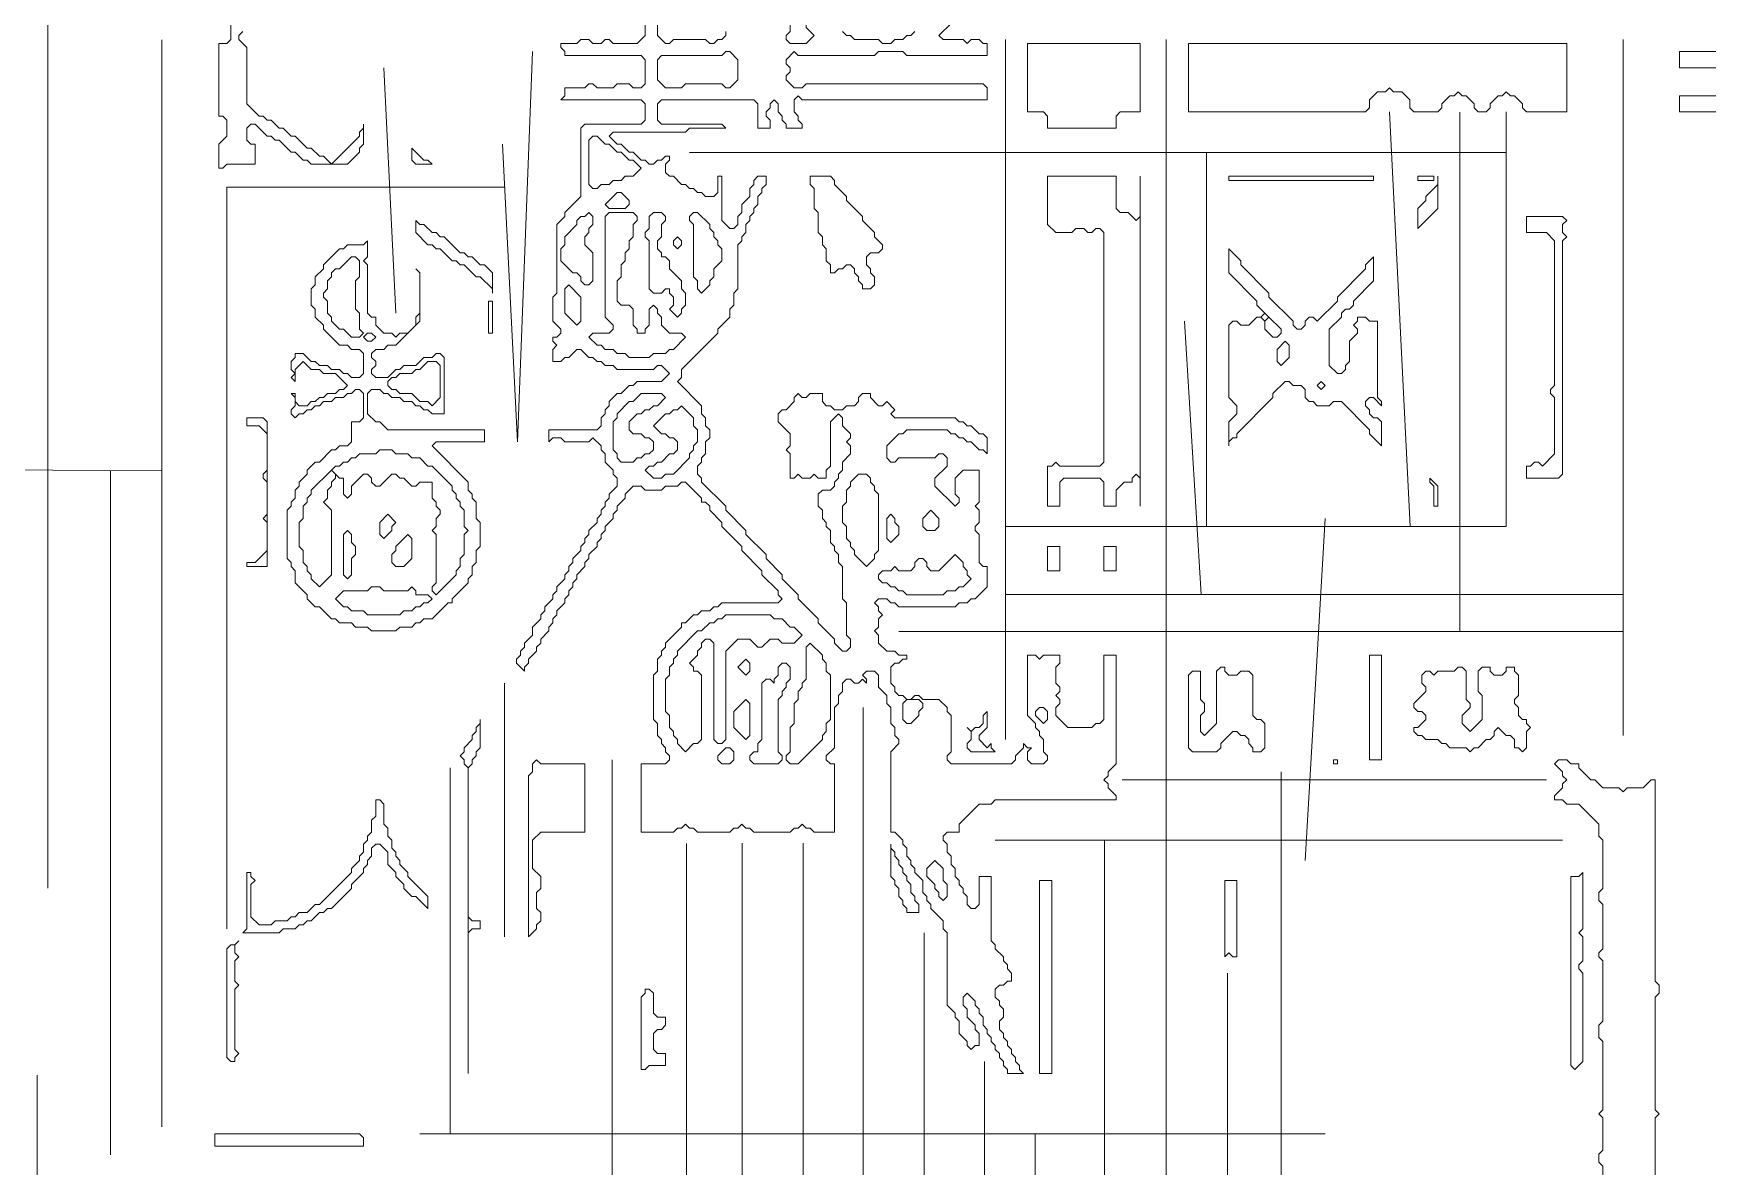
# Model space of a CAD drawing. Header units: millimetres. Extents: x 3 to 412, y 4 to 290.
# Drawn here: x 278.92 to 315.36, y 162 to 186.67 of the extents above; entities that cross this region are included whole.
import ezdxf

# ---------------------------------------------------------------- set-up
doc = ezdxf.new("R2010")
doc.units = ezdxf.units.MM
for name, color, linetype, lineweight in [('TRACE_CURVE', 6, 'CONTINUOUS', 0), ('TRACE_STRAIGHT', 5, 'CONTINUOUS', 0), ('TRACE_TEXT_SYMBOL', 6, 'CONTINUOUS', 0)]:
    doc.layers.add(name, color=color, linetype=linetype, lineweight=lineweight)

msp = doc.modelspace()

# ---------------------------------------------------------------- linework, layer by layer
at = {"layer": 'TRACE_CURVE', "color": 6}
for points in [[(292.236, 190.036), (292.236, 186.621), (292.06, 186.446), (291.535, 186.446), (291.447, 186.533), (291.36, 186.533), (291.272, 186.446), (291.097, 186.446), (291.009, 186.533), (290.834, 186.533), (290.747, 186.446), (290.396, 186.446), (290.396, 186.358), (290.484, 186.271), (290.484, 186.183), (292.148, 186.183), (292.236, 186.095), (292.236, 185.57), (292.148, 185.482), (291.973, 185.482), (291.885, 185.57), (291.622, 185.57), (291.535, 185.482), (291.185, 185.482), (291.097, 185.57), (291.009, 185.57)], [(293.987, 186.708), (293.987, 186.621), (293.899, 186.533), (293.812, 186.533), (293.724, 186.446), (293.637, 186.446), (293.549, 186.533), (292.849, 186.533), (292.761, 186.446), (292.673, 186.446), (292.498, 186.621), (292.498, 189.861)], [(283.215, 186.971), (283.215, 186.533), (283.128, 186.446), (282.953, 186.446), (282.953, 184.869), (283.04, 184.869), (283.128, 184.782), (283.128, 184.432), (282.953, 184.256), (282.953, 183.731), (283.04, 183.731), (283.128, 183.818), (283.741, 183.818), (283.741, 184.256), (283.653, 184.256), (283.566, 184.344), (283.566, 184.607), (283.653, 184.694), (283.741, 184.694), (284.004, 184.432), (284.091, 184.432), (284.179, 184.344), (284.266, 184.344), (284.529, 184.081), (284.617, 184.081), (284.792, 183.906), (284.879, 183.906), (284.967, 183.818), (285.755, 183.818), (286.018, 184.081), (286.018, 184.169), (286.105, 184.256), (286.105, 184.694), (286.105, 184.607), (286.018, 184.519), (286.018, 184.432), (285.405, 183.818), (285.23, 183.994), (285.142, 183.994), (284.967, 184.169), (284.879, 184.169)], [(284.879, 184.169), (284.617, 184.432), (284.529, 184.432), (284.354, 184.607), (284.266, 184.607), (284.091, 184.782), (284.004, 184.782), (283.916, 184.869), (283.828, 184.869), (283.566, 185.132), (283.566, 186.358), (283.39, 186.533), (283.39, 186.621), (283.478, 186.708)], [(294.95, 184.607), (294.95, 184.782), (294.863, 184.869), (294.863, 184.957), (294.95, 185.045), (294.95, 185.132), (295.038, 185.22), (295.125, 185.132), (295.125, 184.957), (295.213, 184.869), (295.213, 184.782), (295.301, 184.694), (295.301, 184.607), (295.651, 184.607), (295.651, 184.694), (295.563, 184.782), (295.563, 184.869), (295.476, 184.957), (295.476, 185.22), (295.563, 185.307), (295.651, 185.22), (299.679, 185.22), (299.679, 185.482), (299.592, 185.57), (295.738, 185.57), (295.651, 185.482), (295.476, 185.482), (295.301, 185.658), (295.301, 185.745), (295.388, 185.833), (295.388, 185.92), (295.301, 186.008), (295.301, 186.095), (295.476, 186.271), (295.563, 186.183), (297.227, 186.183), (297.315, 186.271), (297.84, 186.271), (297.928, 186.183), (299.679, 186.183), (299.679, 186.446), (299.592, 186.446), (299.504, 186.533), (299.329, 186.533), (299.241, 186.446), (299.154, 186.533), (298.716, 186.533), (298.628, 186.621), (298.891, 186.884)], [(298.103, 186.708), (298.015, 186.621), (297.928, 186.621), (297.84, 186.533), (297.665, 186.533), (297.578, 186.446), (297.402, 186.446), (297.315, 186.533), (296.789, 186.533), (296.702, 186.621), (296.614, 186.621), (296.527, 186.708)], [(291.009, 185.57), (290.922, 185.482), (290.484, 185.482), (290.484, 185.307), (290.396, 185.22), (292.148, 185.22), (292.236, 185.132), (292.236, 184.782), (292.148, 184.694), (290.922, 184.694), (290.834, 184.607), (290.834, 183.118), (290.484, 182.768), (290.484, 182.68), (290.309, 182.505), (290.309, 181.016), (290.221, 180.929), (290.221, 180.403), (290.396, 180.228), (290.396, 180.14), (290.309, 180.053), (290.221, 180.053), (290.221, 179.965), (290.309, 179.878), (290.221, 179.79), (290.221, 179.527), (290.396, 179.527), (290.484, 179.615), (290.572, 179.615), (290.747, 179.79), (290.834, 179.79), (291.009, 179.615), (291.097, 179.615), (291.185, 179.527), (291.272, 179.527), (291.36, 179.44), (291.535, 179.44), (291.622, 179.352), (292.411, 179.352), (292.498, 179.44), (292.586, 179.44), (292.761, 179.265), (292.586, 179.089), (292.06, 179.089), (291.973, 179.002), (291.885, 179.002), (291.71, 178.827), (291.622, 178.827), (291.447, 178.652), (291.447, 178.564), (291.36, 178.476), (291.36, 178.389), (291.272, 178.301), (291.272, 178.126), (291.185, 178.039), (290.134, 178.039), (290.134, 177.776), (290.221, 177.863), (290.396, 177.863), (290.484, 177.776), (291.009, 177.776), (291.097, 177.863), (291.272, 177.688), (291.272, 177.601)], [(294.512, 182.592), (294.512, 182.68), (294.6, 182.768), (294.6, 182.855), (294.688, 182.943), (294.688, 183.118), (294.775, 183.205), (294.775, 183.293), (294.863, 183.381), (294.863, 183.556), (294.688, 183.556), (294.6, 183.468), (294.6, 183.381), (294.512, 183.293), (294.512, 183.118), (294.337, 182.943), (294.337, 182.768), (294.25, 182.68), (294.25, 182.505), (294.162, 182.417), (294.075, 182.417), (293.899, 182.592), (293.899, 183.556), (293.812, 183.556), (293.812, 183.205), (293.724, 183.118), (293.549, 183.118), (293.462, 183.205), (293.374, 183.205), (293.286, 183.293), (293.199, 183.293), (293.111, 183.381), (293.024, 183.381), (292.849, 183.556), (292.761, 183.556), (292.673, 183.643), (292.673, 183.818), (292.761, 183.906), (292.761, 183.994), (292.673, 183.994), (292.586, 183.906), (292.498, 183.906), (292.411, 183.818), (292.323, 183.818), (292.236, 183.906), (292.148, 183.906), (291.973, 184.081), (291.885, 184.081), (291.71, 184.256), (291.622, 184.256), (291.447, 184.432), (291.535, 184.519), (293.111, 184.519), (293.199, 184.607), (293.987, 184.607), (293.899, 184.694), (292.586, 184.694), (292.498, 184.782), (292.498, 185.132), (292.586, 185.22), (294.6, 185.22), (294.688, 185.132), (294.688, 184.607), (294.95, 184.607)], [(296.001, 176.637), (296.001, 176.375), (296.089, 176.287), (296.089, 176.112), (296.176, 176.024), (296.176, 175.937), (296.264, 175.849), (296.264, 175.587), (296.351, 175.499), (296.351, 175.411), (296.439, 175.324), (296.439, 175.149), (296.527, 175.061), (296.527, 174.36), (296.614, 174.273), (296.614, 173.572), (296.702, 173.485), (296.702, 173.31), (296.614, 173.222), (296.527, 173.222), (296.351, 173.397), (296.351, 173.485), (296.001, 173.835), (296.001, 173.923), (295.563, 174.36), (295.563, 174.448), (295.213, 174.798), (295.213, 174.886), (294.863, 175.236), (294.863, 175.324), (294.425, 175.762), (294.425, 175.849), (293.987, 176.287), (293.987, 176.375), (293.462, 176.9), (293.462, 176.988), (293.374, 177.075), (293.374, 177.25), (293.462, 177.338), (293.462, 177.426), (293.549, 177.513), (293.549, 177.776), (293.637, 177.863), (293.637, 178.039), (293.549, 178.126), (293.549, 178.301), (293.462, 178.389), (293.462, 178.564), (292.936, 179.089), (293.024, 179.177), (293.024, 179.352), (293.812, 180.14), (293.812, 180.228), (294.075, 180.491), (294.075, 180.666), (294.162, 180.753), (294.162, 181.016), (294.25, 181.104), (294.25, 182.067), (294.337, 182.155), (294.337, 182.242), (294.425, 182.33), (294.425, 182.505), (294.512, 182.592)], [(299.154, 178.214), (299.066, 178.214), (298.979, 178.301), (297.665, 178.301), (297.578, 178.389), (297.665, 178.476), (297.49, 178.652), (297.402, 178.564), (297.315, 178.564), (297.14, 178.739), (297.14, 178.827), (296.965, 178.827), (296.877, 178.739), (296.877, 178.652), (296.789, 178.564), (296.614, 178.564), (296.527, 178.476), (296.351, 178.476), (296.264, 178.564), (296.176, 178.564), (296.089, 178.652), (296.089, 178.827), (295.826, 178.827), (295.738, 178.739), (295.651, 178.739), (295.563, 178.827), (295.476, 178.739), (295.476, 178.652), (295.301, 178.476), (295.213, 178.476), (295.125, 178.389), (295.125, 178.214), (295.388, 177.951), (295.388, 177.688), (295.301, 177.601), (295.388, 177.513), (295.388, 176.988), (295.476, 176.988), (295.563, 177.075), (295.651, 176.988), (295.826, 176.988), (295.914, 177.075), (296.001, 176.988), (296.176, 176.988), (296.176, 177.163), (296.264, 177.25), (296.264, 178.214), (296.439, 178.389), (296.527, 178.301), (296.527, 178.126), (296.702, 177.951), (296.702, 177.863), (296.614, 177.776), (296.702, 177.688), (296.702, 177.513), (296.527, 177.338), (296.527, 177.163), (296.439, 177.075), (296.439, 176.988), (296.351, 176.9), (296.351, 176.813), (296.264, 176.725), (296.089, 176.725), (296.001, 176.637)], [(297.315, 173.923), (297.402, 174.01), (297.315, 174.098), (297.315, 174.185), (297.227, 174.273), (297.315, 174.36), (297.49, 174.36), (297.578, 174.273), (297.665, 174.273), (297.753, 174.185), (298.979, 174.185), (299.066, 174.273), (299.241, 174.273), (299.329, 174.36), (299.417, 174.36), (299.679, 174.623), (299.679, 175.061), (299.592, 175.061), (299.504, 175.149), (299.504, 175.762), (299.417, 175.849), (299.417, 175.937), (299.504, 176.024), (299.504, 176.287), (299.417, 176.375), (299.504, 176.462), (299.504, 177.163), (299.154, 177.163), (298.979, 176.988), (298.979, 176.637), (299.066, 176.55), (299.066, 176.462), (298.979, 176.375), (298.541, 176.813), (298.541, 176.988), (298.804, 177.25), (298.804, 177.426), (298.716, 177.513), (298.628, 177.513), (298.541, 177.426), (297.753, 177.426), (297.665, 177.338), (297.578, 177.338), (297.49, 177.426), (297.49, 177.688), (297.753, 177.951), (297.84, 177.951), (297.928, 178.039), (298.804, 178.039), (298.891, 177.951), (298.979, 177.951), (299.066, 177.863), (299.154, 177.863), (299.241, 177.776), (299.329, 177.776), (299.504, 177.601), (299.592, 177.601), (299.679, 177.513), (299.679, 177.863), (299.592, 177.951), (299.504, 177.951), (299.329, 178.126), (299.241, 178.126), (299.154, 178.214)], [(291.272, 177.601), (291.36, 177.513), (291.36, 177.338), (291.535, 177.163), (291.535, 177.075), (291.622, 176.988), (291.622, 176.813), (291.447, 176.637), (291.447, 176.55), (291.36, 176.462), (291.36, 176.375), (291.272, 176.287), (291.272, 176.2), (291.185, 176.112), (291.185, 176.024), (291.009, 175.849), (291.009, 175.762), (290.922, 175.674), (290.922, 175.587), (290.834, 175.499), (290.834, 175.411), (290.659, 175.236), (290.659, 175.149), (290.572, 175.061), (290.572, 174.973), (290.484, 174.886), (290.484, 174.798), (290.309, 174.623), (290.309, 174.536), (290.221, 174.448), (290.221, 174.36), (290.046, 174.185), (290.046, 174.098), (289.959, 174.01), (289.959, 173.923), (289.783, 173.747), (289.783, 173.572), (289.608, 173.397), (289.608, 173.31), (289.521, 173.222), (289.521, 173.134), (289.433, 173.047), (289.433, 172.959), (289.608, 172.784), (289.608, 172.872), (289.696, 172.959), (289.696, 173.047), (289.871, 173.222), (289.871, 173.31), (289.959, 173.397), (289.959, 173.485), (290.134, 173.66), (290.134, 173.747), (290.221, 173.835), (290.221, 173.923), (290.309, 174.01), (290.309, 174.098), (290.484, 174.273), (290.484, 174.36), (290.572, 174.448), (290.572, 174.536), (290.659, 174.623), (290.659, 174.711), (290.747, 174.798)], [(290.747, 174.798), (290.747, 174.886), (290.922, 175.061), (290.922, 175.149), (291.009, 175.236), (291.009, 175.324), (291.185, 175.499), (291.185, 175.587), (291.272, 175.674), (291.272, 175.762), (291.36, 175.849), (291.36, 175.937), (291.535, 176.112), (291.535, 176.2), (291.622, 176.287), (291.622, 176.375), (291.798, 176.55), (291.798, 176.637), (291.973, 176.813), (292.148, 176.813), (292.236, 176.725), (292.586, 176.725), (292.673, 176.813), (292.936, 176.813), (293.024, 176.9), (293.111, 176.9), (293.462, 176.55), (293.462, 176.462), (293.549, 176.462), (293.637, 176.375), (293.637, 176.287), (293.899, 176.024), (293.899, 175.937), (294.337, 175.499), (294.337, 175.411), (294.775, 174.973), (294.775, 174.886), (295.125, 174.536), (295.125, 174.448), (295.213, 174.36), (295.125, 174.273), (293.899, 174.273), (293.812, 174.185), (293.724, 174.185), (293.637, 174.098), (293.462, 174.098), (293.374, 174.01), (293.286, 174.01), (293.111, 173.835), (293.024, 173.835), (293.024, 173.747), (292.673, 173.397), (292.673, 173.31), (292.586, 173.222), (292.586, 173.134), (292.498, 173.047), (292.498, 172.784), (292.411, 172.697), (292.411, 171.733), (292.498, 171.646), (292.498, 171.383), (292.586, 171.295), (292.586, 171.208), (292.673, 171.12)], [(301.256, 172.171), (301.168, 172.259), (301.256, 172.346), (301.256, 172.434), (301.168, 172.521), (301.168, 172.872), (301.256, 172.959), (301.256, 173.134), (300.905, 173.134), (300.818, 173.047), (300.73, 173.134), (300.555, 173.134), (300.555, 171.821), (300.73, 171.646), (300.73, 171.558), (300.818, 171.471), (300.818, 171.383), (300.905, 171.295), (300.905, 171.033), (300.993, 170.945), (300.993, 170.857), (300.905, 170.77), (300.643, 170.77), (300.555, 170.857), (300.555, 171.033), (300.643, 171.12), (300.555, 171.12), (300.467, 171.208), (300.467, 171.12), (300.292, 170.945), (300.292, 170.857), (300.205, 170.77), (298.891, 170.77), (298.804, 170.857), (298.804, 170.945), (298.891, 171.033), (298.891, 171.821), (298.804, 171.908), (298.804, 171.996), (298.628, 172.171), (298.278, 172.171), (298.191, 172.259), (298.103, 172.259), (298.015, 172.171), (297.928, 172.171), (297.84, 172.259), (297.753, 172.259), (297.665, 172.346), (297.665, 172.434), (297.578, 172.521), (297.578, 172.872), (297.665, 172.959), (297.753, 172.959), (297.84, 173.047), (297.928, 173.047), (297.928, 173.134), (297.753, 173.134), (297.665, 173.222), (297.49, 173.222), (297.315, 173.397), (297.315, 173.572), (297.227, 173.66), (297.315, 173.747), (297.315, 173.923)], [(299.942, 164.99), (299.942, 165.165), (300.03, 165.253), (300.03, 165.428), (299.942, 165.515), (299.942, 165.603), (299.854, 165.691), (299.854, 165.866), (299.942, 165.953), (300.03, 165.953), (300.117, 166.041), (300.205, 166.041), (300.205, 166.216), (300.117, 166.304), (300.117, 166.391), (300.03, 166.479), (300.03, 166.566), (299.854, 166.742), (299.854, 166.829), (299.767, 166.917), (299.767, 168.318), (299.504, 168.318), (299.504, 167.705), (299.417, 167.617), (299.329, 167.617), (299.241, 167.705), (299.241, 167.88), (299.154, 167.968), (299.154, 168.055), (299.066, 168.143), (299.066, 168.23), (298.979, 168.318), (298.979, 168.493), (298.891, 168.581), (298.891, 168.756), (298.804, 168.843), (298.804, 169.018), (298.716, 169.106), (298.716, 169.194), (298.804, 169.281), (299.066, 169.281), (299.066, 169.456), (299.504, 169.894), (299.767, 169.894), (299.854, 169.982), (302.482, 169.982), (302.482, 170.069), (302.307, 170.244), (302.307, 170.332), (302.219, 170.42), (302.307, 170.507), (302.307, 170.595), (302.482, 170.77), (302.482, 173.134), (302.219, 173.134), (302.219, 171.733), (302.131, 171.646), (302.044, 171.646), (301.956, 171.558), (301.431, 171.558), (301.168, 171.821), (301.168, 171.996), (301.256, 172.084), (301.256, 172.171)], [(292.673, 171.12), (292.673, 171.033), (292.761, 170.945), (292.761, 170.857), (292.673, 170.77), (292.148, 170.77), (292.148, 169.281), (292.849, 169.281), (292.936, 169.369), (293.024, 169.369), (293.111, 169.456), (293.199, 169.369), (293.286, 169.369), (293.374, 169.281), (294.075, 169.281), (294.162, 169.369), (294.25, 169.369), (294.337, 169.456), (294.425, 169.369), (294.512, 169.369), (294.6, 169.281), (295.388, 169.281), (295.476, 169.369), (295.563, 169.369), (295.651, 169.456), (295.738, 169.369), (295.826, 169.369), (295.914, 169.281), (296.351, 169.281), (296.351, 170.77), (296.264, 170.77), (296.176, 170.857), (296.176, 170.945), (296.351, 171.12), (296.351, 171.996), (296.439, 172.084), (296.439, 172.259), (296.527, 172.346), (296.527, 172.521), (296.614, 172.609), (296.702, 172.609), (296.789, 172.521), (296.877, 172.521), (296.965, 172.609), (297.052, 172.521), (297.052, 172.609), (296.965, 172.697), (297.052, 172.784), (297.227, 172.784), (297.315, 172.697), (297.315, 172.434), (297.49, 172.259), (297.49, 172.084), (297.578, 171.996), (297.578, 171.646), (297.665, 171.558), (297.665, 171.383), (297.753, 171.295), (297.753, 171.208), (297.578, 171.033), (297.578, 169.281), (297.665, 169.281), (297.84, 169.106), (297.84, 169.018)], [(312.115, 170.857), (312.027, 170.77), (312.202, 170.595), (312.202, 170.507), (312.29, 170.42), (312.202, 170.332), (312.202, 170.244), (312.027, 170.069), (312.027, 169.982), (312.202, 169.982), (312.29, 169.894), (312.553, 169.894), (312.991, 169.456), (312.991, 169.194), (313.078, 169.106), (313.078, 168.055), (312.991, 167.968), (312.991, 167.792), (313.078, 167.705), (313.078, 166.742), (312.991, 166.654), (312.991, 166.566), (313.078, 166.479), (313.078, 165.165), (312.991, 165.078), (312.991, 164.815), (313.078, 164.727), (313.078, 163.239), (312.991, 163.151), (313.078, 163.063), (313.078, 162.363), (312.991, 162.275), (312.991, 162.1), (313.078, 162.012), (313.078, 161.224)], [(313.954, 170.244), (313.604, 170.244), (313.516, 170.157), (313.428, 170.244), (313.078, 170.244), (312.903, 170.42), (312.815, 170.42), (312.553, 170.682), (312.553, 170.77), (312.378, 170.77), (312.29, 170.857), (312.115, 170.857)], [(315.53, 158.334), (314.392, 158.334), (314.304, 158.422), (314.304, 158.51), (314.217, 158.597), (314.217, 159.21), (314.304, 159.298), (314.304, 159.385), (314.217, 159.473), (314.217, 163.063), (314.304, 163.151), (314.217, 163.239), (314.217, 165.691), (314.304, 165.778), (314.304, 165.953), (314.217, 166.041), (314.217, 170.42), (314.129, 170.42), (313.954, 170.244)], [(297.84, 169.018), (297.928, 168.931), (297.928, 168.756), (298.015, 168.668), (298.015, 168.581), (298.103, 168.493), (298.103, 168.405), (298.278, 168.23), (298.278, 167.968), (298.366, 167.88), (298.366, 167.792), (298.453, 167.705), (298.453, 167.617), (298.716, 167.355), (298.716, 167.179), (298.804, 167.092), (298.804, 165.515), (298.979, 165.34), (298.979, 165.253), (299.066, 165.165), (299.066, 164.902), (299.241, 164.727), (299.241, 164.64), (299.329, 164.552), (299.417, 164.64), (299.504, 164.64), (299.504, 164.902), (299.417, 164.99), (299.417, 165.078), (299.241, 165.253), (299.241, 165.428), (299.154, 165.515), (299.154, 165.691), (299.241, 165.778), (299.417, 165.603), (299.417, 165.515), (299.504, 165.428), (299.504, 165.34), (299.592, 165.253), (299.592, 165.078), (299.679, 164.99), (299.679, 164.902), (299.767, 164.815), (299.767, 164.727), (299.854, 164.64), (299.854, 164.552), (299.942, 164.465), (299.942, 164.377), (300.03, 164.289), (300.03, 164.202), (300.117, 164.114), (300.117, 164.027), (300.467, 164.027), (300.38, 164.114), (300.38, 164.202), (300.292, 164.289), (300.292, 164.377), (300.205, 164.465), (300.205, 164.552), (300.117, 164.64), (300.117, 164.727), (300.03, 164.815), (300.03, 164.902), (299.942, 164.99)]]:
    msp.add_lwpolyline(points, dxfattribs=at)
for points in [[(295.563, 187.059), (295.738, 186.884), (295.738, 186.796), (295.914, 186.621), (295.738, 186.446), (295.388, 186.446), (295.301, 186.533), (295.301, 186.621), (295.388, 186.708), (295.388, 186.884)], [(293.899, 186.183), (293.987, 186.271), (294.075, 186.271), (294.25, 186.095), (294.25, 185.658), (294.075, 185.482), (293.987, 185.482), (293.899, 185.57), (293.111, 185.57), (293.024, 185.482), (292.673, 185.482), (292.498, 185.658), (292.498, 186.095), (292.586, 186.183)], [(291.009, 184.344), (291.097, 184.432), (291.185, 184.432), (291.36, 184.256), (291.447, 184.256), (291.622, 184.081), (291.71, 184.081), (291.885, 183.906), (291.973, 183.906), (292.148, 183.731), (291.973, 183.556), (291.798, 183.556), (291.71, 183.468), (291.535, 183.468), (291.447, 183.381), (291.272, 183.381), (291.185, 183.293), (291.097, 183.293), (291.009, 183.381)], [(291.622, 183.205), (291.71, 183.205), (291.885, 183.03), (291.885, 182.943), (291.798, 182.855), (291.447, 182.855), (291.36, 182.943)], [(290.922, 182.68), (291.009, 182.768), (291.097, 182.68), (291.097, 182.505), (291.009, 182.417), (291.009, 182.33), (290.922, 182.242), (290.922, 182.067), (291.097, 181.892), (291.097, 181.279), (291.009, 181.191), (290.922, 181.191), (290.834, 181.279), (290.834, 181.366), (290.747, 181.454), (290.659, 181.454), (290.396, 181.717), (290.396, 181.979), (290.484, 182.067), (290.484, 182.242), (290.747, 182.505), (290.747, 182.592), (290.834, 182.68)], [(291.36, 182.68), (291.447, 182.768), (291.973, 182.768), (292.06, 182.68), (292.06, 182.592), (291.973, 182.505), (291.973, 182.242), (291.885, 182.155), (291.885, 181.979), (291.798, 181.892), (291.798, 181.717), (291.71, 181.629), (291.71, 181.366), (291.622, 181.279), (291.622, 180.841), (291.71, 180.753), (291.885, 180.753), (291.973, 180.666), (291.973, 180.316), (292.06, 180.228), (292.06, 180.14), (292.236, 180.14), (292.236, 180.228), (292.323, 180.316), (292.323, 180.666), (292.411, 180.753), (292.498, 180.666), (292.498, 180.578), (292.586, 180.491), (292.586, 180.316), (292.761, 180.14), (293.024, 180.14), (293.111, 180.053), (292.849, 179.79), (292.761, 179.79), (292.673, 179.703), (292.411, 179.703), (292.323, 179.615), (291.885, 179.615), (291.798, 179.703), (291.622, 179.703), (291.535, 179.79), (291.36, 179.79), (291.272, 179.878), (291.185, 179.878), (291.009, 180.053), (291.097, 180.14), (291.447, 180.14), (291.535, 180.228), (291.535, 180.316), (291.36, 180.491)], [(292.323, 182.68), (292.411, 182.768), (292.586, 182.768), (292.673, 182.68), (292.673, 182.592), (292.586, 182.505), (292.586, 182.242), (292.498, 182.155), (292.498, 181.979), (292.586, 181.892), (292.586, 181.804), (292.673, 181.804), (292.761, 181.717), (292.761, 181.542), (293.024, 181.279), (293.024, 181.104), (293.111, 181.016), (293.111, 180.753), (293.024, 180.666), (293.024, 180.578), (292.936, 180.491), (292.761, 180.666), (292.849, 180.753), (292.849, 180.929), (292.761, 181.016), (292.761, 181.104), (292.673, 181.104), (292.586, 181.016), (292.411, 181.016), (292.323, 181.104), (292.323, 182.155), (292.236, 182.242), (292.236, 182.33), (292.323, 182.417)], [(293.199, 182.68), (293.286, 182.768), (293.374, 182.768), (293.637, 182.505), (293.637, 182.417), (293.724, 182.33), (293.724, 182.242), (293.812, 182.155), (293.812, 182.067), (293.899, 181.979), (293.899, 181.717), (293.724, 181.542), (293.724, 181.366), (293.637, 181.279), (293.637, 181.191), (293.462, 181.016), (293.374, 181.104), (293.374, 181.279), (293.286, 181.366), (293.286, 182.505), (293.199, 182.592)], [(292.849, 182.155), (292.936, 182.242), (293.024, 182.155), (293.024, 182.067), (292.936, 181.979), (292.849, 182.067)], [(290.484, 181.104), (290.572, 181.191), (290.834, 180.929), (290.834, 180.403), (290.747, 180.316), (290.484, 180.578)], [(292.148, 178.827), (292.586, 178.827), (292.673, 178.739), (292.498, 178.564), (292.411, 178.564), (292.323, 178.476), (292.236, 178.476), (292.148, 178.389), (292.06, 178.389), (291.885, 178.214), (291.885, 178.039), (291.973, 177.951), (292.148, 177.951), (292.236, 177.863), (292.323, 177.863), (292.411, 177.776), (292.411, 177.601), (292.323, 177.513), (292.236, 177.513), (292.148, 177.426), (292.06, 177.426), (291.973, 177.338), (291.71, 177.338), (291.622, 177.426), (291.622, 177.513), (291.535, 177.601), (291.535, 178.214), (291.622, 178.301), (291.622, 178.389), (291.885, 178.652), (291.973, 178.652)], [(292.936, 178.476), (293.024, 178.564), (293.286, 178.301), (293.286, 178.126), (293.374, 178.039), (293.374, 177.776), (293.286, 177.688), (293.286, 177.601), (293.199, 177.513), (293.199, 177.426), (292.849, 177.075), (292.673, 177.075), (292.586, 176.988), (292.411, 176.988), (292.236, 177.163), (292.323, 177.25), (292.411, 177.25), (292.498, 177.338), (292.586, 177.338), (292.761, 177.513), (292.849, 177.513), (292.936, 177.601), (292.936, 177.776), (292.849, 177.863), (292.761, 177.863), (292.673, 177.951), (292.586, 177.951), (292.411, 178.126), (292.673, 178.389), (292.761, 178.389), (292.849, 178.476)], [(296.877, 177.075), (297.052, 177.075), (297.14, 176.988), (297.14, 176.9), (297.227, 176.813), (297.227, 176.725), (297.315, 176.637), (297.315, 175.411), (297.227, 175.324), (297.227, 175.236), (297.052, 175.061), (296.789, 175.324), (296.789, 175.411), (296.702, 175.499), (296.702, 175.587), (296.614, 175.674), (296.614, 175.937), (296.527, 176.024), (296.527, 176.375), (296.614, 176.462), (296.614, 176.725), (296.702, 176.813), (296.702, 176.9)], [(297.49, 176.112), (297.578, 176.2), (297.665, 176.112), (297.665, 176.024), (297.753, 175.937), (297.753, 175.762), (297.578, 175.587), (297.49, 175.674)], [(298.453, 176.287), (298.628, 176.112), (298.628, 175.937), (298.541, 175.849), (298.366, 175.849), (298.278, 175.937), (298.278, 176.112)], [(298.979, 175.324), (299.154, 175.149), (299.154, 175.061), (299.241, 174.973), (299.241, 174.886), (299.329, 174.798), (299.154, 174.623), (299.066, 174.623), (298.979, 174.536), (298.804, 174.536), (298.716, 174.448), (297.928, 174.448), (297.84, 174.536), (297.753, 174.536), (297.665, 174.623), (297.578, 174.623), (297.49, 174.711), (297.402, 174.711), (297.315, 174.798), (297.315, 174.886), (297.402, 174.973), (297.578, 174.973), (297.665, 175.061), (297.753, 174.973), (298.015, 174.973), (298.103, 175.061), (298.103, 175.149), (298.191, 175.236), (298.278, 175.236), (298.366, 175.149), (298.366, 175.061), (298.453, 174.973), (298.628, 174.973)], [(293.899, 173.923), (293.987, 174.01), (294.95, 174.01), (295.038, 173.923), (295.213, 173.923), (295.388, 173.747), (295.476, 173.747), (295.651, 173.572), (295.476, 173.397), (295.213, 173.397), (295.125, 173.485), (294.95, 173.485), (294.775, 173.31), (294.688, 173.31), (294.512, 173.485), (294.25, 173.485), (293.987, 173.222), (293.987, 171.295), (293.899, 171.208), (293.812, 171.208), (293.724, 171.295), (293.724, 173.397), (293.637, 173.485), (293.549, 173.485), (293.462, 173.397), (293.462, 173.31), (293.374, 173.222), (293.374, 173.134), (293.199, 172.959), (293.286, 172.872), (293.286, 172.784), (293.374, 172.784), (293.462, 172.697), (293.462, 171.295), (293.374, 171.208), (293.286, 171.208), (293.111, 171.033), (292.936, 171.208), (292.936, 171.295), (292.849, 171.383), (292.849, 171.471), (292.761, 171.558), (292.761, 171.821), (292.673, 171.908), (292.673, 172.609), (292.761, 172.697), (292.761, 172.872), (292.849, 172.959), (292.849, 173.047), (292.936, 173.134), (292.936, 173.222), (293.374, 173.66), (293.462, 173.66), (293.637, 173.835), (293.724, 173.835), (293.812, 173.923)], [(295.738, 173.31), (295.826, 173.397), (296.089, 173.134), (296.089, 173.047), (296.176, 172.959), (296.176, 172.784), (296.264, 172.697), (296.264, 171.733), (296.176, 171.646), (296.176, 171.471), (296.089, 171.383), (296.089, 171.295), (295.563, 170.77), (295.388, 170.77), (295.301, 170.857), (295.301, 170.945), (295.388, 171.033), (295.388, 171.558), (295.476, 171.646), (295.476, 172.084), (295.563, 172.171), (295.563, 172.346), (295.651, 172.434), (295.651, 172.521), (295.738, 172.609)], [(294.425, 173.047), (294.512, 172.959), (294.512, 172.784), (294.425, 172.697), (294.25, 172.872)], [(295.125, 172.872), (295.213, 172.959), (295.301, 172.959), (295.388, 172.872), (295.388, 172.609), (295.301, 172.521), (295.301, 172.434), (295.213, 172.346), (295.213, 172.259), (295.125, 172.171), (295.125, 171.033), (295.213, 170.945), (295.213, 170.857), (295.125, 170.77), (294.6, 170.77), (294.512, 170.857), (294.512, 170.945), (294.6, 171.033), (294.688, 171.033), (294.688, 171.208), (294.775, 171.295), (294.775, 172.521), (294.863, 172.609), (294.95, 172.609), (295.038, 172.521), (295.038, 172.609), (295.125, 172.697)], [(294.425, 172.171), (294.512, 172.084), (294.512, 171.383), (294.425, 171.295), (294.162, 171.558), (294.162, 171.908)], [(297.84, 172.084), (297.928, 172.171), (298.191, 172.171), (298.278, 172.084), (298.278, 171.996), (298.191, 171.908), (298.191, 171.821), (298.015, 171.646), (297.928, 171.646), (297.84, 171.733)], [(300.73, 171.908), (300.818, 171.996), (300.905, 171.996), (300.993, 171.908), (300.993, 171.733), (300.905, 171.646), (300.73, 171.821)], [(293.987, 171.12), (294.075, 171.12), (294.162, 171.033), (294.162, 170.857), (294.075, 170.77), (293.899, 170.77), (293.812, 170.857), (293.812, 170.945)], [(298.541, 168.668), (298.716, 168.493), (298.716, 168.23), (298.804, 168.143), (298.804, 167.88), (298.716, 167.792), (298.628, 167.88), (298.628, 167.968), (298.541, 168.055), (298.541, 168.143), (298.366, 168.318), (298.366, 168.493)]]:
    msp.add_lwpolyline(points, close=True, dxfattribs=at)
at = {"layer": 'TRACE_STRAIGHT', "color": 5}
for p, q in [((279.232, 189.423), (279.232, 168.062)), ((281.716, 186.53), (281.716, 162.866)), ((289.455, 177.778), (289.783, 186.276)), ((300.079, 186.533), (300.079, 171.295)), ((303.574, 186.534), (303.574, 154.745)), ((313.516, 186.533), (313.516, 171.383)), ((286.543, 185.92), (286.806, 180.578)), ((308.437, 184.957), (308.884, 175.931)), ((309.962, 184.956), (309.962, 173.646)), ((310.971, 184.957), (310.971, 175.931)), ((289.127, 184.256), (289.455, 177.778)), ((293.199, 184.075), (310.971, 184.075)), ((304.452, 184.075), (304.452, 175.931)), ((283.128, 183.323), (283.128, 167.179)), ((283.128, 183.323), (289.174, 183.323)), ((303.97, 180.403), (304.331, 174.453)), ((269.587, 177.222), (281.716, 177.144)), ((280.598, 177.152), (280.598, 162.259)), ((306.598, 168.668), (307.036, 176.112)), ((300.079, 175.931), (310.971, 175.931)), ((300.079, 174.453), (313.516, 174.453)), ((297.753, 173.646), (313.516, 173.646)), ((289.17, 172.521), (289.17, 167.004)), ((296.981, 171.992), (296.981, 148.938)), ((287.988, 170.682), (287.988, 162.713)), ((291.518, 170.858), (291.518, 154.924)), ((306.072, 170.595), (306.072, 160.261)), ((302.613, 170.42), (311.852, 170.42)), ((299.854, 169.106), (312.202, 169.106)), ((302.229, 169.106), (302.229, 154.743)), ((293.131, 169.035), (293.131, 152.379)), ((294.343, 169.04), (294.343, 154.131)), ((295.669, 169.04), (295.669, 154.924)), ((298.306, 167.092), (298.306, 152.467)), ((304.905, 166.214), (304.905, 154.7)), ((279.002, 163.994), (279.002, 142.498)), ((299.617, 164.289), (299.617, 150.715)), ((287.331, 162.713), (307.036, 162.713)), ((300.722, 162.713), (300.722, 154.218))]:
    msp.add_line(p, q, dxfattribs=at)
at = {"layer": 'TRACE_TEXT_SYMBOL', "color": 6}
for points in [[(300.555, 186.446), (300.555, 184.957), (300.905, 184.957), (300.993, 184.869), (300.993, 184.607), (302.482, 184.607), (302.482, 184.869), (302.569, 184.957), (303.007, 184.957), (303.007, 186.446)], [(304.058, 186.446), (304.058, 184.957), (307.911, 184.957), (307.999, 185.045), (307.999, 185.22), (308.174, 185.395), (308.349, 185.395), (308.437, 185.482), (308.524, 185.395), (308.699, 185.395), (308.875, 185.22), (308.875, 185.045), (308.962, 184.957), (309.488, 184.957), (309.575, 185.045), (309.575, 185.132), (309.75, 185.307), (309.838, 185.307), (309.926, 185.395), (310.013, 185.307), (310.101, 185.307), (310.276, 185.132), (310.276, 185.045), (310.363, 184.957), (310.539, 184.957), (310.626, 185.045), (310.626, 185.132), (310.801, 185.307), (310.889, 185.307), (310.976, 185.395), (311.064, 185.307), (311.152, 185.307), (311.327, 185.132), (311.327, 185.045), (311.414, 184.957), (312.29, 184.957), (312.29, 186.446)], [(287.156, 184.169), (287.156, 183.906), (287.244, 183.818), (287.594, 183.818), (287.506, 183.906), (287.419, 183.906)], [(295.826, 183.556), (295.826, 183.381), (295.914, 183.293), (295.914, 182.855), (296.001, 182.768), (296.001, 182.33), (296.089, 182.242), (296.089, 182.067), (296.176, 181.979), (296.176, 181.717), (296.264, 181.629), (296.264, 181.454), (296.351, 181.454), (296.439, 181.542), (296.527, 181.542), (296.614, 181.629), (296.702, 181.629), (296.789, 181.542), (296.789, 181.454), (296.877, 181.366), (296.877, 181.279), (296.965, 181.191), (296.965, 181.104), (297.14, 181.104), (297.227, 181.191), (297.227, 181.366), (297.14, 181.454), (297.14, 181.542), (297.052, 181.629), (297.052, 181.804), (297.14, 181.892), (297.315, 181.892), (297.402, 181.979), (297.402, 182.067), (297.227, 182.242), (297.227, 182.33), (296.965, 182.592), (296.965, 182.68), (296.614, 183.03), (296.614, 183.118), (296.351, 183.381), (296.351, 183.468), (296.264, 183.556)], [(300.993, 183.556), (300.993, 182.505), (301.168, 182.33), (301.518, 182.33), (301.606, 182.417), (301.781, 182.417), (301.869, 182.33), (301.956, 182.33), (302.044, 182.417), (302.131, 182.417), (302.219, 182.33), (302.219, 177.338), (302.131, 177.25), (301.256, 177.25), (301.168, 177.338), (301.081, 177.25), (300.993, 177.25), (300.993, 176.375), (301.256, 176.375), (301.256, 176.9), (301.343, 176.988), (302.131, 176.988), (302.219, 176.9), (302.219, 176.375), (302.482, 176.375), (302.482, 176.725), (302.657, 176.9), (302.832, 176.9), (302.832, 176.988), (302.92, 177.075), (303.007, 176.988), (303.007, 176.375), (303.007, 183.556), (303.007, 182.68), (302.92, 182.592), (302.744, 182.768), (302.569, 182.768), (302.482, 182.855), (302.482, 183.556)], [(304.934, 183.556), (308.086, 183.556), (308.086, 183.468), (304.934, 183.468)], [(309.488, 183.556), (309.488, 183.381), (309.225, 183.118), (309.225, 183.03), (309.05, 182.855), (309.05, 182.417), (309.488, 182.855)], [(309.05, 183.556), (309.4, 183.556), (309.4, 183.468), (309.05, 183.468)], [(287.244, 182.592), (287.244, 182.33), (287.506, 182.067), (287.594, 182.067), (287.682, 181.979), (287.769, 181.979), (288.032, 181.717), (288.12, 181.717), (288.207, 181.629), (288.295, 181.629), (288.557, 181.366), (288.645, 181.366), (288.908, 181.104), (288.908, 181.016), (288.908, 181.454), (288.733, 181.629), (288.645, 181.629), (288.47, 181.804), (288.382, 181.804), (288.295, 181.892), (288.207, 181.892), (287.857, 182.242), (287.769, 182.242), (287.682, 182.33), (287.594, 182.33), (287.419, 182.505), (287.331, 182.505)], [(311.414, 182.68), (311.414, 182.33), (311.852, 182.33), (312.027, 182.155), (312.027, 179.002), (311.94, 178.914), (311.94, 178.827), (312.027, 178.739), (312.027, 177.513), (311.765, 177.25), (311.677, 177.338), (311.589, 177.338), (311.502, 177.25), (311.414, 177.25), (311.414, 176.988), (312.115, 176.988), (312.202, 177.075), (312.202, 182.155), (312.29, 182.242), (312.202, 182.33), (312.202, 182.505), (312.29, 182.592), (312.202, 182.68)], [(285.843, 181.804), (285.93, 181.804), (286.018, 181.717), (286.018, 181.366), (285.93, 181.279), (285.93, 180.666), (286.018, 180.578), (286.018, 180.228), (286.105, 180.14), (286.018, 180.053), (285.843, 180.053), (285.667, 180.228), (285.58, 180.228), (285.405, 180.403), (285.405, 180.491), (285.317, 180.578), (285.317, 180.841), (285.23, 180.929), (285.23, 181.016), (285.317, 181.104), (285.317, 181.279), (285.405, 181.366), (285.405, 181.454), (285.492, 181.542), (285.58, 181.542)], [(288.82, 180.841), (288.908, 180.841), (288.908, 180.14), (288.82, 180.14)], [(305.634, 180.491), (305.722, 180.578), (305.81, 180.491), (305.722, 180.403)], [(305.722, 180.403), (305.81, 180.491), (306.072, 180.228), (306.072, 180.14), (305.985, 180.053), (305.897, 180.053), (305.722, 180.228)], [(286.105, 180.053), (286.193, 180.14), (286.28, 180.14), (286.368, 180.053), (286.28, 179.965), (286.193, 179.965)], [(306.16, 179.965), (306.247, 179.878), (306.247, 179.615), (306.072, 179.44), (305.985, 179.527), (305.985, 179.79)], [(287.506, 179.527), (287.682, 179.527), (287.769, 179.44), (287.769, 178.739), (287.594, 178.564), (287.506, 178.652), (287.331, 178.652), (287.156, 178.827), (286.893, 178.827), (286.806, 178.914), (286.718, 178.914), (286.631, 179.002), (286.631, 179.089), (286.718, 179.177), (286.806, 179.177), (286.893, 179.265), (287.156, 179.265), (287.244, 179.352), (287.331, 179.352)], [(306.86, 179.002), (306.948, 179.089), (307.036, 179.002), (306.948, 178.914)], [(283.566, 178.301), (283.566, 178.126), (283.828, 178.126), (284.004, 177.951), (284.004, 177.163), (283.916, 177.075), (283.916, 176.988), (284.004, 176.9), (284.004, 176.2), (283.916, 176.112), (284.004, 176.024), (284.004, 175.411), (283.741, 175.149), (283.566, 175.149), (283.566, 175.061), (284.004, 175.061), (284.004, 178.214), (283.916, 178.301)], [(285.405, 177.163), (285.492, 177.075), (285.492, 176.988), (285.405, 176.9), (285.405, 176.813), (285.317, 176.725), (285.317, 176.55), (285.23, 176.462), (285.405, 176.287), (285.405, 174.886), (285.142, 174.623), (284.967, 174.798), (284.967, 174.886), (284.879, 174.973), (284.879, 175.061), (284.792, 175.149), (284.792, 175.411), (284.704, 175.499), (284.704, 176.024), (284.792, 176.112), (284.792, 176.375), (284.879, 176.462), (284.879, 176.55), (284.967, 176.637), (284.967, 176.725)], [(309.312, 176.988), (309.312, 176.9), (309.4, 176.813), (309.4, 176.375), (309.488, 176.375), (309.488, 176.813)], [(286.631, 176.2), (286.806, 176.024), (286.718, 175.937), (286.718, 175.849), (286.543, 175.674), (286.456, 175.762), (286.456, 176.024)], [(285.667, 175.762), (285.755, 175.849), (285.843, 175.762), (285.843, 175.587), (285.93, 175.499), (285.93, 175.324), (285.843, 175.236), (285.843, 174.886), (285.755, 174.798), (285.667, 174.886)], [(287.069, 175.762), (287.156, 175.674), (287.156, 175.236), (286.981, 175.061), (286.806, 175.061), (286.718, 175.149), (286.718, 175.324), (286.806, 175.411), (286.806, 175.499)], [(300.993, 175.499), (300.993, 174.973), (301.256, 174.973), (301.256, 175.499)], [(302.219, 175.499), (302.219, 174.973), (302.482, 174.973), (302.482, 175.499)], [(286.193, 174.536), (286.28, 174.623), (286.456, 174.623), (286.543, 174.536), (287.069, 174.536), (287.156, 174.623), (287.244, 174.536), (287.244, 174.448), (287.506, 174.448), (287.594, 174.36), (287.506, 174.273), (287.419, 174.273), (287.331, 174.185), (287.244, 174.185), (287.156, 174.098), (286.981, 174.098), (286.893, 174.01), (286.193, 174.01), (286.105, 174.098), (285.843, 174.098), (285.755, 174.185), (285.667, 174.185), (285.492, 174.36), (285.667, 174.536)], [(307.999, 173.134), (307.999, 170.857), (308.262, 170.857), (308.262, 173.134)], [(304.759, 172.872), (304.671, 172.784), (304.671, 171.646), (304.408, 171.383), (304.321, 171.471), (304.321, 171.821), (304.408, 171.908), (304.408, 172.084), (304.321, 172.171), (304.321, 172.784), (304.146, 172.784), (304.058, 172.697), (304.058, 171.12), (304.146, 171.033), (304.671, 171.033), (304.759, 171.12), (304.759, 171.208), (305.021, 171.471), (305.109, 171.471), (305.196, 171.383), (305.284, 171.383), (305.372, 171.295), (305.372, 171.208), (305.459, 171.12), (305.459, 171.033), (305.634, 171.033), (305.722, 171.12), (305.722, 171.646), (305.634, 171.733), (305.547, 171.733), (305.459, 171.821), (305.459, 172.697), (305.372, 172.784), (305.196, 172.784), (305.109, 172.697), (304.934, 172.697), (304.846, 172.784), (304.846, 172.872)], [(288.645, 171.733), (288.645, 171.646), (288.557, 171.558), (288.557, 171.471), (288.47, 171.383), (288.47, 171.295), (288.295, 171.12), (288.295, 171.033), (288.207, 170.945), (288.295, 170.857), (288.295, 170.77), (288.382, 170.682), (288.382, 164.027), (288.382, 167.092), (288.47, 167.179), (288.645, 167.179), (288.645, 167.355), (288.47, 167.355), (288.382, 167.442), (288.382, 170.682), (288.47, 170.77), (288.47, 170.857), (288.557, 170.945), (288.557, 171.033), (288.645, 171.12)], [(299.679, 171.908), (299.592, 171.821), (299.592, 171.646), (299.504, 171.558), (299.417, 171.558), (299.329, 171.471), (299.241, 171.558), (299.329, 171.471), (299.329, 171.295), (299.241, 171.208), (299.241, 171.12), (299.329, 171.033), (299.854, 171.033), (299.767, 171.12), (299.767, 171.208), (299.679, 171.12), (299.504, 171.295), (299.504, 171.383), (299.679, 171.558)], [(289.871, 170.857), (289.783, 170.77), (289.783, 170.595), (289.696, 170.507), (289.696, 167.004), (289.871, 167.179), (289.871, 167.267), (289.959, 167.355), (289.959, 167.53), (289.871, 167.617), (289.871, 167.968), (289.959, 168.055), (289.959, 168.318), (289.783, 168.493), (289.783, 169.106), (289.959, 169.281), (290.922, 169.281), (290.922, 170.77), (289.959, 170.77)], [(307.211, 170.857), (307.298, 170.857), (307.298, 170.77), (307.211, 170.77)], [(297.578, 169.018), (297.578, 168.318), (297.665, 168.23), (297.665, 168.143), (297.753, 168.055), (297.753, 167.88), (297.84, 167.792), (297.84, 167.705), (297.928, 167.617), (297.928, 167.53), (298.191, 167.53), (298.191, 167.705), (298.103, 167.792), (298.103, 167.88), (298.015, 167.968), (298.015, 168.143), (297.928, 168.23), (297.928, 168.318), (297.84, 168.405), (297.84, 168.493), (297.753, 168.581), (297.753, 168.668), (297.665, 168.756), (297.665, 168.843), (297.578, 168.931)], [(312.64, 168.405), (312.553, 168.318), (312.378, 168.318), (312.378, 164.202), (312.465, 164.114), (312.64, 164.289), (312.64, 166.216), (312.553, 166.304), (312.553, 166.391), (312.64, 166.479), (312.64, 167.004), (312.553, 167.092), (312.64, 167.179)], [(300.818, 168.23), (300.818, 164.027), (301.081, 164.027), (301.081, 168.23)], [(304.846, 168.23), (304.846, 166.566), (304.934, 166.654), (305.021, 166.566), (305.109, 166.566), (305.109, 168.23)], [(283.39, 166.917), (283.303, 166.829), (283.215, 166.829), (283.128, 166.742), (283.128, 164.377), (283.215, 164.289), (283.303, 164.289), (283.303, 164.377), (283.39, 164.465), (283.303, 164.552), (283.303, 165.866), (283.39, 165.953), (283.303, 166.041), (283.303, 166.479), (283.39, 166.566), (283.303, 166.654), (283.303, 166.829)], [(292.236, 165.866), (292.236, 165.778), (292.148, 165.691), (292.148, 164.114), (292.236, 164.114), (292.323, 164.202), (292.673, 164.202), (292.673, 164.465), (292.498, 164.465), (292.411, 164.552), (292.411, 164.902), (292.498, 164.99), (292.586, 164.99), (292.673, 165.078), (292.673, 165.253), (292.498, 165.253), (292.411, 165.34), (292.411, 165.778), (292.323, 165.866)], [(282.865, 162.713), (282.865, 162.45), (286.105, 162.45), (286.105, 162.626), (286.018, 162.713)]]:
    msp.add_lwpolyline(points, close=True, dxfattribs=at)
for points in [[(318.858, 186.271), (314.742, 186.271), (314.742, 185.92), (316.231, 185.92)], [(322.624, 185.307), (314.742, 185.307), (314.742, 184.957), (322.887, 184.957)], [(286.193, 182.155), (286.105, 182.067), (285.755, 182.067), (285.667, 181.979), (285.58, 181.979), (285.23, 181.629), (285.23, 181.542), (285.054, 181.366), (285.054, 181.191), (284.967, 181.104), (284.967, 180.753), (285.054, 180.666), (285.054, 180.491), (285.23, 180.316), (285.23, 180.228), (285.58, 179.878), (285.755, 179.878), (285.843, 179.79), (286.018, 179.79), (286.105, 179.703), (286.105, 179.265), (286.018, 179.177), (285.843, 179.177), (285.755, 179.265), (285.667, 179.265), (285.58, 179.352), (285.405, 179.352), (285.317, 179.44), (285.142, 179.44), (285.054, 179.527), (284.967, 179.527), (284.792, 179.703), (284.617, 179.703), (284.617, 179.615), (284.529, 179.527), (284.529, 179.352), (284.617, 179.265), (284.529, 179.177), (284.617, 179.089), (284.617, 179.352), (284.792, 179.527), (284.967, 179.352), (285.142, 179.352), (285.23, 179.265), (285.492, 179.265), (285.755, 179.002), (285.667, 178.914), (285.58, 178.914), (285.492, 178.827), (285.317, 178.827), (285.23, 178.739), (285.142, 178.739), (285.054, 178.652), (284.967, 178.652), (284.879, 178.564), (284.704, 178.564), (284.617, 178.652), (284.617, 178.827), (284.529, 178.827), (284.617, 178.739), (284.617, 178.564), (284.529, 178.476), (284.529, 178.389), (284.617, 178.301)], [(287.069, 180.14), (286.893, 180.14), (286.806, 180.053), (286.718, 180.14), (286.543, 180.14), (286.368, 180.316), (286.368, 180.491), (286.28, 180.491), (286.193, 180.578), (286.193, 181.629), (286.105, 181.717), (286.193, 181.804), (286.193, 182.155)], [(304.934, 181.979), (304.934, 181.454), (305.547, 180.841), (305.547, 180.753), (305.722, 180.578), (305.634, 180.491), (305.547, 180.491), (305.372, 180.316), (305.196, 180.316), (305.109, 180.403), (305.021, 180.403), (304.934, 180.316), (304.934, 178.739), (305.109, 178.564), (305.109, 178.389), (304.934, 178.214), (304.934, 177.688), (304.934, 177.776), (305.021, 177.863), (305.109, 177.863), (305.109, 177.951), (305.897, 178.739), (305.897, 178.827), (306.16, 179.089), (306.247, 179.089), (306.335, 179.002), (306.51, 179.002), (306.598, 178.914), (306.598, 178.739), (306.685, 178.652), (306.773, 178.652), (306.86, 178.564), (307.123, 178.564), (307.211, 178.652), (307.386, 178.652), (307.999, 178.039), (307.999, 177.951), (308.262, 177.688), (308.262, 178.214), (308.174, 178.301), (308.086, 178.301), (307.999, 178.389), (307.999, 178.476), (307.911, 178.564), (307.911, 178.652), (307.999, 178.739), (308.086, 178.739), (308.262, 178.564), (308.262, 178.652), (308.174, 178.739), (308.174, 180.403), (307.999, 180.403), (307.911, 180.491), (307.736, 180.491), (307.736, 180.403), (307.649, 180.316), (307.736, 180.228), (307.736, 180.14), (307.561, 179.965), (307.561, 179.527), (307.473, 179.44), (307.473, 179.352), (307.386, 179.265), (307.298, 179.265)], [(307.298, 179.265), (307.123, 179.44), (307.123, 180.228), (307.386, 180.491), (307.386, 180.578), (307.473, 180.666), (307.561, 180.666), (307.649, 180.753), (307.649, 180.841), (308.086, 181.279), (308.086, 181.804), (307.911, 181.629), (307.911, 181.542), (307.298, 180.929), (307.298, 180.841), (306.86, 180.403), (306.773, 180.491), (306.685, 180.491), (306.598, 180.403), (306.598, 180.316), (306.51, 180.228), (306.423, 180.228), (306.335, 180.316), (306.335, 180.403), (305.81, 180.929), (305.81, 181.016), (305.196, 181.629), (305.196, 181.717), (304.934, 181.979)], [(288.47, 174.886), (288.47, 175.061), (288.557, 175.149), (288.557, 175.411), (288.645, 175.499), (288.645, 176.024), (288.557, 176.112), (288.557, 176.462), (288.47, 176.55), (288.47, 176.637), (288.382, 176.725), (288.382, 176.9), (287.594, 177.688), (287.682, 177.776), (288.733, 177.776), (288.733, 178.039), (286.631, 178.039), (286.456, 178.214), (286.368, 178.214), (286.193, 178.389), (286.193, 178.827), (286.28, 178.914), (286.456, 178.914), (286.543, 178.827), (286.631, 178.827), (286.718, 178.739), (286.893, 178.739), (286.981, 178.652), (287.156, 178.652), (287.244, 178.564), (287.331, 178.564), (287.419, 178.476), (287.506, 178.476), (287.594, 178.389), (287.857, 178.389), (287.857, 179.615), (287.769, 179.703), (287.682, 179.703), (287.594, 179.615), (287.419, 179.615), (287.244, 179.44), (286.981, 179.44), (286.893, 179.352), (286.806, 179.352), (286.631, 179.177), (286.368, 179.177), (286.28, 179.265), (286.28, 179.352), (286.368, 179.44), (286.368, 179.527), (286.28, 179.615), (286.28, 179.703), (286.368, 179.79), (286.543, 179.79), (286.631, 179.878), (286.806, 179.878), (287.331, 180.403), (287.331, 181.454), (287.244, 181.542), (287.331, 181.454), (287.331, 180.578), (287.244, 180.491), (287.244, 180.316), (287.069, 180.14)], [(284.617, 178.301), (284.704, 178.389), (284.792, 178.389), (284.879, 178.476), (284.967, 178.476), (285.054, 178.564), (285.142, 178.564), (285.23, 178.652), (285.405, 178.652), (285.492, 178.739), (285.667, 178.739), (285.755, 178.827), (285.843, 178.827), (285.93, 178.914), (286.018, 178.914), (286.105, 178.827), (286.105, 178.301), (286.018, 178.214), (285.843, 178.214), (285.843, 177.776), (285.755, 177.688), (285.58, 177.688), (285.492, 177.601), (285.405, 177.601), (285.142, 177.338), (285.054, 177.338), (284.879, 177.163), (284.879, 177.075), (284.704, 176.9), (284.704, 176.813), (284.617, 176.725), (284.617, 176.55), (284.529, 176.462), (284.529, 176.375), (284.441, 176.287), (284.441, 175.236), (284.529, 175.149), (284.529, 175.061), (284.617, 174.973), (284.617, 174.711), (284.879, 174.448), (284.879, 174.36), (285.054, 174.185), (285.142, 174.185), (285.405, 173.923), (285.492, 173.923), (285.58, 173.835), (285.843, 173.835), (285.93, 173.747), (286.193, 173.747), (286.28, 173.66), (286.806, 173.66), (286.893, 173.747), (287.156, 173.747), (287.244, 173.835), (287.331, 173.835), (287.419, 173.923), (287.594, 173.923), (287.944, 174.273), (288.032, 174.273), (288.032, 174.36), (288.382, 174.711), (288.382, 174.798), (288.47, 174.886)], [(286.368, 177.513), (286.456, 177.601), (286.718, 177.601), (286.806, 177.513), (287.069, 177.513), (287.156, 177.426), (287.331, 177.426), (287.506, 177.25), (287.594, 177.25), (288.032, 176.813), (288.032, 176.725), (288.12, 176.637), (288.12, 176.55), (288.207, 176.462), (288.207, 176.375), (288.295, 176.287), (288.295, 175.937), (288.382, 175.849), (288.295, 175.762), (288.295, 175.324), (288.207, 175.236), (288.207, 175.061), (288.12, 174.973), (288.12, 174.886), (287.682, 174.448), (287.594, 174.536), (287.594, 174.623), (287.682, 174.711), (287.682, 175.762), (287.594, 175.849), (287.682, 175.937), (287.682, 176.112), (287.769, 176.2), (287.769, 176.287), (287.682, 176.375), (287.682, 176.462), (287.594, 176.55), (287.594, 176.9), (287.331, 176.9), (287.244, 176.813), (287.156, 176.813), (286.981, 176.988), (286.893, 176.988), (286.806, 177.075), (286.718, 177.075), (286.456, 176.813), (286.368, 176.813), (286.28, 176.9), (286.28, 176.988), (286.193, 177.075), (286.105, 177.075), (285.843, 176.813), (285.843, 176.637), (285.755, 176.55), (285.667, 176.637), (285.667, 176.988), (285.58, 176.988), (285.405, 177.163), (285.492, 177.25), (285.58, 177.25), (285.667, 177.338), (285.755, 177.338), (285.843, 177.426), (285.93, 177.426)], [(285.93, 177.426), (286.018, 177.513), (286.368, 177.513)], [(309.926, 172.872), (309.838, 172.784), (309.488, 172.784), (309.4, 172.697), (309.312, 172.784), (309.225, 172.784), (309.137, 172.697), (309.137, 172.521), (309.225, 172.434), (309.225, 172.346), (308.962, 172.084), (308.962, 171.996), (309.05, 171.908), (309.137, 171.908), (309.225, 171.821), (309.225, 171.733), (309.05, 171.558), (308.962, 171.558), (308.962, 171.471), (309.05, 171.383), (309.137, 171.383), (309.225, 171.295), (309.488, 171.295), (309.575, 171.208), (309.663, 171.208), (309.75, 171.12), (310.101, 171.12), (310.188, 171.033), (310.276, 171.12), (310.363, 171.12), (310.539, 171.295), (310.626, 171.295), (310.714, 171.383), (310.714, 171.471), (310.801, 171.558), (310.976, 171.383), (311.064, 171.383), (311.152, 171.295), (311.152, 171.12), (311.239, 171.12), (311.327, 171.033), (311.414, 171.12), (311.414, 171.471), (311.502, 171.558), (311.414, 171.646), (311.414, 171.733), (311.327, 171.733), (311.239, 171.821), (311.239, 171.996), (311.152, 172.084), (311.152, 172.171), (311.239, 172.259), (311.239, 172.697), (311.152, 172.784), (311.152, 172.872), (310.976, 172.872), (310.976, 172.784), (310.889, 172.697), (310.714, 172.697), (310.626, 172.784), (310.626, 172.872), (310.451, 172.872), (310.363, 172.784), (310.363, 172.346)], [(310.363, 172.346), (310.451, 172.259), (310.451, 171.733), (310.188, 171.471), (310.013, 171.646), (310.013, 171.821), (310.188, 171.996), (310.188, 172.084), (310.101, 172.171), (310.101, 172.784), (310.013, 172.872), (309.926, 172.872)], [(286.368, 169.982), (286.368, 169.631), (286.28, 169.544), (286.28, 169.281), (286.193, 169.194), (286.193, 169.106), (286.105, 169.018), (286.105, 168.843), (286.018, 168.756), (286.018, 168.668), (285.843, 168.493), (285.843, 168.405), (285.142, 167.705), (285.054, 167.705), (284.879, 167.53), (284.704, 167.53), (284.617, 167.442), (284.529, 167.442), (284.441, 167.355), (284.179, 167.355), (284.091, 167.267), (283.828, 167.267), (283.653, 167.442), (283.653, 168.143), (283.741, 168.23), (283.653, 168.318), (283.653, 168.405), (283.566, 168.405), (283.566, 167.179), (283.478, 167.092), (284.266, 167.092), (284.354, 167.179), (284.617, 167.179), (284.704, 167.267), (284.792, 167.267), (284.879, 167.355), (284.967, 167.355), (285.142, 167.53), (285.23, 167.53), (285.317, 167.617), (285.405, 167.617), (285.843, 168.055), (285.843, 168.143), (286.105, 168.405), (286.105, 168.493), (286.193, 168.581), (286.193, 168.668), (286.28, 168.756), (286.28, 168.931), (286.368, 169.018), (286.456, 169.018), (286.631, 168.843), (286.631, 168.581), (286.806, 168.405), (286.806, 168.318), (286.981, 168.143), (286.981, 168.055), (287.156, 167.88), (287.244, 167.88), (287.506, 167.617), (287.506, 167.88), (287.069, 168.318), (287.069, 168.405), (286.893, 168.581)], [(286.893, 168.581), (286.893, 168.668), (286.806, 168.756), (286.806, 168.843), (286.718, 168.931), (286.718, 169.106), (286.631, 169.194), (286.631, 169.369), (286.543, 169.456), (286.543, 169.894), (286.456, 169.982), (286.368, 169.982)]]:
    msp.add_lwpolyline(points, dxfattribs=at)

doc.saveas('drawing.dxf')
